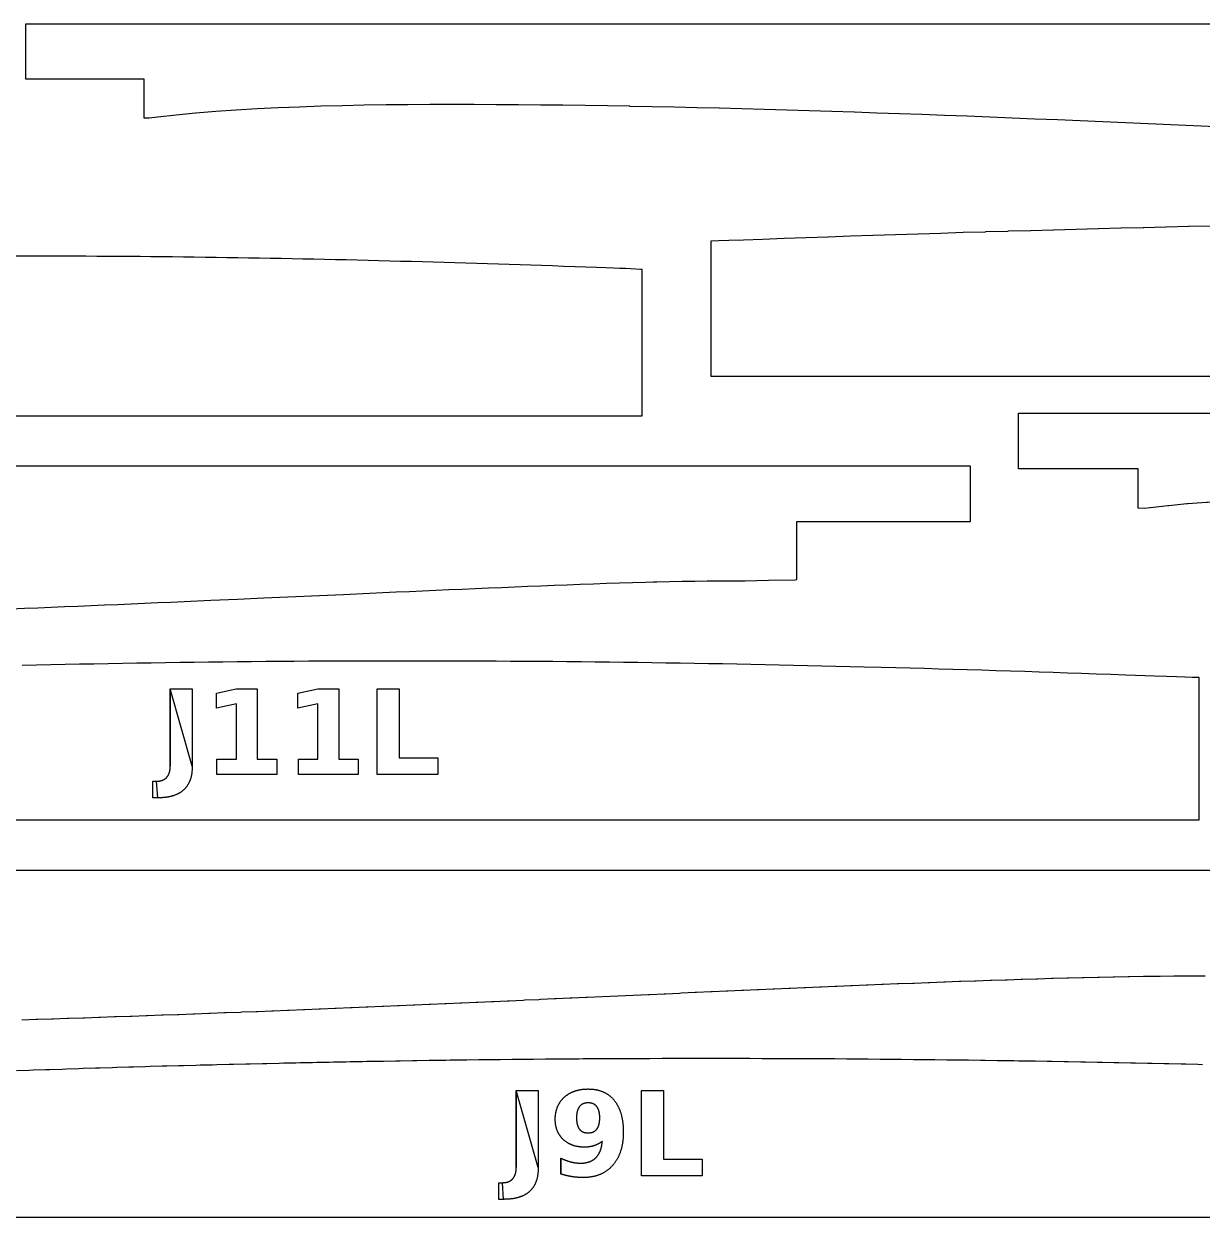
# Model space of a CAD drawing. Extents: x 27 to 271, y 44 to 138.
# Drawn here: x 80.66 to 123.2, y 94.76 to 137.85 of the extents above; entities that cross this region are included whole.
import ezdxf

# ---------------------------------------------------------------- set-up
doc = ezdxf.new("R2010")
doc.units = 0
doc.layers.add('jig_layer', color=7, linetype='CONTINUOUS')
doc.layers.add('jig_number_layer', color=7, linetype='CONTINUOUS')

msp = doc.modelspace()

# ---------------------------------------------------------------- linework, layer by layer
at = {"layer": 'jig_layer', "color": 7}
for points in [[(95.321614, 134.929267), (95.318312, 134.929298), (94.528713, 134.9245), (94.525524, 134.924472), (93.738517, 134.916288), (93.735327, 134.916288), (92.951317, 134.904434), (92.948128, 134.904406), (92.167716, 134.888319), (92.164527, 134.888373), (91.388514, 134.867771), (91.38541, 134.867714), (90.613857, 134.842032), (90.610724, 134.841948), (89.845075, 134.810649), (89.841942, 134.810564), (89.083117, 134.773167), (89.080041, 134.773057), (88.330188, 134.729087), (88.32714, 134.728974), (87.589628, 134.677976), (87.586665, 134.677807), (86.8655, 134.619362), (86.862621, 134.619133), (86.164228, 134.552927), (86.161406, 134.552726), (85.493152, 134.478471), (85.490612, 134.478251), (85.185321, 134.43868), (85.001309, 134.441502), (85.001309, 135.845078), (80.734851, 135.845078), (80.734851, 137.845074), (230.645521, 137.845074)], [(96.116713, 134.931076), (96.113524, 134.931135), (95.321614, 134.928313)], [(99.315414, 134.914312), (99.312112, 134.914394), (98.513412, 134.921732), (98.51011, 134.921704), (97.712914, 134.927066), (97.709612, 134.927035), (96.913813, 134.930139), (96.910511, 134.930249), (96.116713, 134.930249)], [(100.118613, 134.905081), (100.115311, 134.905168), (99.315414, 134.914199)], [(104.151314, 134.834779), (104.147899, 134.834892), (103.342897, 134.851825), (103.339595, 134.851854), (102.535296, 134.867376), (102.531994, 134.867432), (101.728493, 134.881543), (101.725191, 134.881572), (100.922892, 134.893989), (100.91959, 134.894184), (100.118593, 134.905191)], [(104.960316, 134.816409), (104.957014, 134.81655), (104.151311, 134.834895)], [(106.580714, 134.775628), (106.577412, 134.775769), (105.77011, 134.796654), (105.766808, 134.796823), (104.960307, 134.816296)], [(108.203814, 134.729877), (108.200512, 134.729996), (107.392016, 134.75342), (107.388714, 134.753448), (106.580711, 134.775744)], [(123.7026, 134.127508), (122.883704, 134.164109), (122.065203, 134.200431), (121.2469, 134.236471), (120.429, 134.272169), (119.611301, 134.307452), (118.793799, 134.342219), (117.976704, 134.376422), (117.160003, 134.410035), (116.343701, 134.443001), (115.527802, 134.475315), (114.711903, 134.506924), (113.899899, 134.537689), (113.896513, 134.537828), (113.081511, 134.567969), (112.266913, 134.59732), (111.452714, 134.625796), (110.642315, 134.653172), (110.639013, 134.653316), (109.829112, 134.679845), (109.82581, 134.679876), (109.016306, 134.705276), (109.013004, 134.705476), (108.2038, 134.730029)], [(122.715062, 130.537051), (123.513063, 130.555339), (123.529065, 130.555621)], [(105.470063, 130.014051), (105.750064, 130.022856), (106.111063, 130.034569), (106.635059, 130.052574), (107.32606, 130.076761), (108.103063, 130.104165), (108.898063, 130.132161), (109.681064, 130.159452), (109.697066, 130.160016), (110.502062, 130.187533), (111.314063, 130.214824), (112.129059, 130.241522), (112.945062, 130.267628), (113.759056, 130.293141), (114.573061, 130.318033), (115.371062, 130.341824), (115.387064, 130.342388), (116.185058, 130.365643), (116.20106, 130.366208), (117.000062, 130.388955), (117.016064, 130.389519), (117.814056, 130.411759), (117.830058, 130.412323), (118.645062, 130.434477), (119.443063, 130.455672), (119.459065, 130.456237), (120.257059, 130.476783), (120.273061, 130.477347), (121.071061, 130.497385), (121.087063, 130.497667), (121.885061, 130.517253), (121.902051, 130.517818), (122.699058, 130.53667), (122.71506, 130.536949)], [(249.199603, 128.501659), (249.444262, 128.533352), (249.684263, 128.529683), (249.684263, 127.112959), (254.004267, 127.112959), (254.004267, 125.112963), (105.470063, 125.112963), (105.470063, 130.014054)], [(81.334446, 129.457424), (80.942448, 129.457424), (80.551446, 129.457424), (80.160447, 129.456295)], [(81.725448, 129.456425), (81.334446, 129.457554)], [(102.985451, 128.973427), (102.928448, 128.977435), (102.561446, 129.003427), (102.377446, 129.009439), (102.177446, 129.01641), (101.947447, 129.023409), (101.671447, 129.033399), (101.338448, 129.045394), (100.558448, 129.07339), (100.147447, 129.088404), (99.744448, 129.102403), (99.350446, 129.116401), (98.962447, 129.129411), (98.575447, 129.142422), (98.186446, 129.154416), (97.794448, 129.167427), (97.401448, 129.179421), (97.008448, 129.191416), (96.614448, 129.20341), (96.223447, 129.215404), (95.831448, 129.226411), (95.438448, 129.238406), (95.047446, 129.249412), (94.655448, 129.259403), (94.262448, 129.27041), (93.870447, 129.2804), (93.478446, 129.290391), (93.086448, 129.300382), (92.694447, 129.310372), (92.302449, 129.319375), (91.910448, 129.328378), (91.518446, 129.336365), (91.126448, 129.345396), (90.734447, 129.353383), (90.342446, 129.361398), (89.950448, 129.369385), (89.558447, 129.376412), (89.166446, 129.383411), (88.774448, 129.39041), (88.383449, 129.396422), (87.990449, 129.402433), (87.599447, 129.408444), (87.207448, 129.41344), (86.815447, 129.418435), (86.424448, 129.42343), (86.032447, 129.428426), (85.640446, 129.432433), (85.249447, 129.436441), (84.857446, 129.440448), (84.466447, 129.44344), (84.074449, 129.446432), (83.682448, 129.448407), (83.291449, 129.450383), (82.900447, 129.452358), (82.508448, 129.454334), (82.117446, 129.455463), (81.725448, 129.456592)], [(27.834349, 123.696348), (102.985451, 123.696348), (102.985451, 128.973345)], [(126.309095, 120.724359), (125.593187, 120.695056), (125.557195, 120.69421), (124.84759, 120.65916), (124.811993, 120.658032), (124.110857, 120.616858), (124.07587, 120.615447), (123.386255, 120.567661), (123.352015, 120.565686), (122.677674, 120.511163), (122.644501, 120.508905), (121.991467, 120.447062), (121.959717, 120.444522), (121.334781, 120.375061), (121.30486, 120.372155), (121.124895, 120.348843), (120.884899, 120.352455), (120.884899, 121.784242), (116.564881, 121.784242), (116.564881, 123.784241), (263.433094, 123.784241), (263.433094, 118.876145)], [(108.570564, 117.776819), (108.570564, 119.87482), (114.830267, 119.87482), (114.830267, 121.874821), (27.406167, 121.874821), (27.406167, 116.692821)], [(80.202064, 116.723893), (80.684065, 116.742887), (81.165864, 116.762896), (81.647366, 116.782878), (82.128862, 116.802887), (82.610065, 116.822897), (83.091164, 116.842906), (83.571963, 116.863904), (84.052664, 116.883913), (84.533266, 116.904911), (85.013563, 116.925908), (85.493564, 116.946905), (85.973564, 116.967903), (86.453266, 116.9889), (86.932866, 117.009897), (87.412266, 117.031882), (88.370464, 117.073894), (89.327663, 117.116899), (92.195165, 117.245897), (93.149265, 117.288897), (93.626164, 117.31091), (94.102764, 117.331879), (94.579065, 117.352876), (95.055363, 117.373874), (95.531364, 117.394871), (96.007064, 117.415868), (96.482665, 117.436866), (96.957865, 117.456875), (97.432865, 117.477873), (97.907664, 117.497882), (98.382066, 117.516876), (98.856165, 117.536885), (99.330064, 117.555851), (99.803565, 117.574844), (100.276666, 117.59285), (100.749464, 117.610856), (101.221664, 117.627845), (101.693464, 117.644835), (102.164865, 117.660837), (102.635564, 117.676839), (103.105766, 117.690837), (103.382267, 117.69984), (103.514765, 117.702832), (103.970466, 117.711835), (104.425267, 117.720838), (104.878767, 117.727837), (105.331161, 117.732832), (105.781867, 117.73684), (106.230968, 117.738815), (106.677965, 117.738835), (106.695858, 117.738835), (107.539561, 117.752833), (108.506362, 117.775834), (108.570559, 117.776963)], [(92.609935, 114.836295), (91.975037, 114.833304), (91.458336, 114.831328), (90.941737, 114.828308), (90.425036, 114.825317), (89.908436, 114.821309), (89.391837, 114.817302), (88.875136, 114.812306), (88.358337, 114.807311), (87.841537, 114.8013), (87.324537, 114.795288), (86.807435, 114.789277), (86.290336, 114.782278), (85.773136, 114.774291), (85.255935, 114.766276), (84.738537, 114.758289), (84.221235, 114.749258), (83.703736, 114.740255), (83.186236, 114.730264), (82.668638, 114.720274), (82.151037, 114.710283), (81.633238, 114.699276), (81.115538, 114.68827), (80.597838, 114.676275)], [(93.120436, 114.837294), (92.609935, 114.836165)], [(93.630736, 114.838296), (93.120436, 114.837167)], [(95.162237, 114.839295), (94.651237, 114.839295), (94.141036, 114.839295), (93.630736, 114.838166)], [(123.084237, 114.239296), (122.842237, 114.247283), (122.578238, 114.256286), (122.274237, 114.266277), (121.910232, 114.279287), (121.47224, 114.294301), (120.44124, 114.332283), (119.899235, 114.351276), (119.367235, 114.37027), (118.847241, 114.388276), (118.335233, 114.405266), (117.825241, 114.422255), (117.31224, 114.439245), (116.79524, 114.455247), (116.276239, 114.472237), (115.75724, 114.488239), (115.238239, 114.504241), (114.72024, 114.519227), (114.203237, 114.534241), (113.686237, 114.549255), (113.169237, 114.563254), (112.652234, 114.577252), (112.134235, 114.59125), (111.616233, 114.605248), (110.997235, 114.62125), (110.486235, 114.634261), (109.975238, 114.646255), (109.463233, 114.65825), (108.952236, 114.670244), (108.441236, 114.681251), (107.930239, 114.692257), (107.419233, 114.703264), (106.908236, 114.713255), (106.397236, 114.723245), (105.886239, 114.733236), (105.375239, 114.742239), (104.86324, 114.751242), (104.35224, 114.759229), (103.842239, 114.767272), (103.331239, 114.774243), (102.820239, 114.78223), (102.310238, 114.788241), (101.799238, 114.79524), (101.288238, 114.801252), (100.777238, 114.806247), (100.267237, 114.812258), (99.756237, 114.816266), (99.246236, 114.820273), (98.735236, 114.824281), (98.225237, 114.827272), (97.714237, 114.830264), (97.203237, 114.833256), (96.693236, 114.835231), (96.182236, 114.837207), (95.672235, 114.838336), (95.162237, 114.839464)], [(36.03014, 113.091295), (35.629238, 113.095303), (35.14994, 113.104306), (34.91694, 113.109301), (34.498037, 113.100298), (33.884438, 113.094287), (33.884438, 111.104301), (28.666338, 111.104301), (28.666338, 109.104297), (123.084237, 109.104297), (123.084237, 114.239302)], [(124.385897, 103.466713), (124.871, 103.460702), (124.919599, 103.458726), (125.401197, 103.449695), (125.449401, 103.44772), (125.926799, 103.435697), (125.974698, 103.432705), (126.4465, 103.416703), (126.493801, 103.413712), (126.957898, 103.393702), (127.004397, 103.390711), (127.345598, 103.371717), (127.585597, 103.376713), (127.585597, 105.271719), (131.905598, 105.271719), (131.905598, 107.271718), (28.371602, 107.271718), (28.371602, 102.182718)], [(118.373299, 103.399714), (118.8759, 103.412724), (118.9263, 103.413853)], [(118.9263, 103.413709), (119.428198, 103.425704), (119.478597, 103.426832)], [(119.478597, 103.426711), (119.979598, 103.437718), (120.029901, 103.437706), (120.529996, 103.447697), (120.580099, 103.448826)], [(120.580099, 103.448713), (121.079, 103.4567), (121.129002, 103.456714), (121.626596, 103.463713), (121.6766, 103.463713), (122.172899, 103.469725), (122.2227, 103.468596)], [(122.2227, 103.468714), (122.7173, 103.472722), (122.766898, 103.471593)], [(122.766898, 103.471714), (123.259799, 103.47369), (123.309199, 103.472561)], [(80.590198, 101.888716), (81.104898, 101.904718), (81.1565, 101.906693), (81.6712, 101.922723), (81.722798, 101.924699), (82.237498, 101.941717), (82.289198, 101.943693), (82.804, 101.959723), (82.855697, 101.961698), (83.370798, 101.978716), (83.4224, 101.980692), (83.937698, 101.998726), (83.989398, 102.000701), (84.504798, 102.018735), (84.556498, 102.020711), (85.071898, 102.038745), (85.123599, 102.040721), (85.639097, 102.058755), (85.690899, 102.06073), (86.206499, 102.079752), (86.2582, 102.081727), (86.773997, 102.100749), (86.825698, 102.102725), (87.341797, 102.121747), (87.393498, 102.123722), (87.909699, 102.14376), (87.961498, 102.145735), (88.477798, 102.165773), (88.529597, 102.167749), (89.0462, 102.187787), (89.097999, 102.189762), (89.6147, 102.210788), (89.666499, 102.212763), (90.183098, 102.232801), (90.234999, 102.235793), (90.7517, 102.255802), (90.803499, 102.258794), (91.320199, 102.279791), (91.371999, 102.281767), (91.888397, 102.302792), (91.940199, 102.305784), (92.4565, 102.326781), (92.508299, 102.328757), (93.0243, 102.35077), (93.076, 102.352745), (93.591899, 102.374759), (93.643698, 102.376734), (94.159397, 102.398776), (94.211098, 102.400751), (94.726599, 102.423781), (94.778299, 102.425756), (95.293499, 102.44777), (95.345199, 102.449745), (95.860399, 102.472775), (95.911997, 102.47475), (96.426898, 102.497779), (96.478598, 102.499755), (96.993199, 102.522784), (97.044899, 102.52476), (97.559399, 102.547789), (97.610998, 102.549765), (98.125198, 102.572794), (98.1768, 102.57477), (98.6908, 102.597799), (98.742398, 102.599775), (99.256099, 102.622804), (99.307698, 102.625795), (99.821297, 102.648797), (99.872899, 102.650772), (100.386298, 102.673801), (100.437798, 102.675777), (100.951098, 102.698806), (101.002598, 102.701798), (103.207701, 102.80081), (103.2591, 102.802785), (103.771299, 102.825815), (103.8227, 102.82779), (104.334598, 102.85082), (104.3859, 102.853811), (104.897702, 102.876812), (104.949097, 102.878788), (105.460797, 102.901817), (105.512201, 102.903793), (106.023599, 102.926822), (106.074901, 102.928798), (106.586, 102.951827), (106.637297, 102.953803), (107.148099, 102.975844), (107.199402, 102.978807), (107.710097, 103.000821), (107.761301, 103.002796), (108.2719, 103.025826), (108.323101, 103.026955)], [(108.323101, 103.026715), (108.833398, 103.049716), (108.884601, 103.051691), (109.3946, 103.073705), (109.4458, 103.07568), (109.955499, 103.097694), (110.006697, 103.098822)], [(110.006697, 103.098712), (110.516097, 103.120726), (110.567202, 103.122701), (111.076497, 103.143727), (111.127599, 103.145702), (111.636398, 103.166728), (111.687497, 103.168703), (112.196197, 103.189729), (112.2472, 103.190858)], [(112.2472, 103.190714), (112.755499, 103.211711), (112.806497, 103.21284)], [(112.806497, 103.212713), (113.314497, 103.232723), (113.3655, 103.234698), (113.873099, 103.254736), (113.923998, 103.255865)], [(113.923998, 103.255715), (114.431199, 103.274709), (114.482098, 103.275838)], [(114.482098, 103.275717), (114.988797, 103.29471), (115.039702, 103.295839)], [(115.039702, 103.295709), (115.545799, 103.313715), (115.596599, 103.31569), (116.102398, 103.332708), (116.153198, 103.333837)], [(116.153198, 103.333713), (116.658602, 103.350703), (116.709297, 103.351832)], [(116.709297, 103.351713), (117.214201, 103.367715), (117.264798, 103.368844)], [(117.264798, 103.368714), (117.768796, 103.383729), (117.819401, 103.384857)], [(117.819401, 103.384716), (118.322801, 103.398715), (118.373299, 103.399843)], [(101.457788, 100.473724), (101.297088, 100.471748), (100.85729, 100.469773), (100.696291, 100.467797), (100.256588, 100.465822), (100.095691, 100.463846), (99.655788, 100.460826), (99.49489, 100.458851), (99.055089, 100.455831), (98.894189, 100.453856), (98.454391, 100.44982), (98.29349, 100.447844), (97.853689, 100.443808), (97.692789, 100.440817), (97.252688, 100.436809), (97.091791, 100.433818), (96.651789, 100.428822), (96.49079, 100.426847), (96.05069, 100.421823), (95.889691, 100.418832), (95.449489, 100.41282), (95.288489, 100.409829), (94.848291, 100.403818), (94.68719, 100.400854), (94.246889, 100.394843), (94.085788, 100.391851), (93.64549, 100.384852), (93.48439, 100.381861), (93.04399, 100.373874), (92.882889, 100.370882), (92.442388, 100.362895), (92.28129, 100.359876), (91.840789, 100.35186), (91.679689, 100.347853), (91.239089, 100.339866), (91.077988, 100.33583), (90.637289, 100.327843), (90.47609, 100.323836), (90.035388, 100.314833), (89.874189, 100.310825), (89.433389, 100.300835), (89.272189, 100.296827), (88.831491, 100.286836), (88.670291, 100.282829), (88.229488, 100.271822), (88.068288, 100.267815), (87.627389, 100.256808), (87.466088, 100.2528), (87.026691, 100.241794), (86.865389, 100.236798), (86.423091, 100.225792), (86.261789, 100.220796), (85.820789, 100.20979), (85.659491, 100.204794), (85.218389, 100.1928), (85.05709, 100.187805), (84.615889, 100.174794), (84.454489, 100.169799), (84.01339, 100.156788), (83.85199, 100.151793), (83.41069, 100.138783), (83.249389, 100.133787), (82.808188, 100.120777), (82.646791, 100.114766), (82.205489, 100.101755), (82.044088, 100.095744), (81.602588, 100.082733), (81.441188, 100.076722), (80.999688, 100.062752), (80.838288, 100.056741), (80.396788, 100.042742)], [(102.058589, 100.476724), (101.897589, 100.474748), (101.457788, 100.47362)], [(102.498288, 100.477723), (102.058589, 100.476594)], [(102.659188, 100.478722), (102.498288, 100.477593)], [(103.098894, 100.479724), (102.659188, 100.478595)], [(103.259588, 100.480723), (103.098894, 100.479594)], [(103.69929, 100.481725), (103.259588, 100.480596)], [(108.53729, 100.476724), (108.123287, 100.4787), (108.064292, 100.478719), (107.918292, 100.478719), (107.520291, 100.480695), (107.46429, 100.480717), (107.303293, 100.480717), (106.863289, 100.482693), (106.70229, 100.482716), (106.262291, 100.483844), (106.101289, 100.483844), (105.662293, 100.483844), (105.501293, 100.483844), (105.061292, 100.483844), (104.900293, 100.483844), (104.46129, 100.483844), (104.300285, 100.482716), (103.860292, 100.482716), (103.69929, 100.481587)], [(109.155289, 100.473724), (108.726289, 100.4757), (108.665292, 100.475719), (108.53729, 100.476848)], [(110.367293, 100.465726), (109.932292, 100.469733), (109.764288, 100.469722), (109.329293, 100.472714), (109.155289, 100.473843)], [(110.971293, 100.46173), (110.535288, 100.464721), (110.367293, 100.46585)], [(111.574289, 100.456723), (111.138293, 100.46073), (110.971293, 100.461859)], [(112.177288, 100.450723), (111.741291, 100.455718), (111.574289, 100.456847)], [(112.780293, 100.444728), (112.34429, 100.449724), (112.177288, 100.450853)], [(113.383291, 100.437729), (112.948288, 100.443741), (112.780293, 100.44487)], [(113.98629, 100.430725), (113.551293, 100.436736), (113.383291, 100.437865)], [(123.208285, 100.264806), (123.040292, 100.268814), (122.604287, 100.278804), (122.436289, 100.282812), (122.000292, 100.292803), (121.832288, 100.295794), (121.396292, 100.305785), (121.22829, 100.308776), (120.792285, 100.318767), (120.625291, 100.321759), (120.189289, 100.330761), (120.021285, 100.333753), (119.585291, 100.342756), (119.418286, 100.345747), (118.981293, 100.35475), (118.814291, 100.356726), (118.378286, 100.365757), (118.211292, 100.367733), (117.774288, 100.375748), (117.607292, 100.378739), (117.17029, 100.385738), (117.003288, 100.38873), (116.568293, 100.395729), (116.400289, 100.397705), (115.964293, 100.404732), (115.796291, 100.406707), (115.361288, 100.413735), (115.193293, 100.41571), (114.75729, 100.42175), (114.589286, 100.423725), (114.154291, 100.429765), (113.98629, 100.430894)], [(36.13989, 98.436729), (35.985992, 98.43972), (35.567391, 98.442712), (35.41439, 98.446719), (34.99829, 98.451715), (34.846091, 98.45671), (34.433092, 98.464697), (34.282089, 98.470708), (33.872689, 98.481715), (33.72299, 98.488714), (33.318292, 98.502712), (33.170391, 98.511715), (32.772291, 98.528705), (32.626893, 98.538696), (32.237389, 98.559693), (32.095192, 98.571687), (31.990292, 98.578686), (31.750291, 98.573691), (31.750291, 96.759682), (27.43019, 96.759682), (27.43019, 94.759681), (137.631291, 94.759681), (137.631291, 99.820687)]]:
    msp.add_lwpolyline(points, dxfattribs=at)
at = {"layer": 'jig_number_layer', "color": 7}
for points in [[(85.946403, 113.830839), (86.742219, 113.830839), (86.742219, 111.04445), (85.946403, 113.830839), (85.946403, 113.830839), (85.946403, 113.830839), (85.946403, 113.830839)], [(85.946403, 111.04445), (85.946403, 113.830839), (85.946403, 113.830839), (85.946403, 111.04445), (85.946403, 111.04445), (85.946403, 111.04445), (85.946403, 111.04445)], [(87.633121, 111.294561), (88.33592, 111.294561), (88.33592, 113.289274), (87.614517, 113.140444), (87.614517, 113.682015), (88.331788, 113.830839), (89.08833, 113.830839), (89.08833, 111.294561), (89.791128, 111.294561), (89.791128, 110.744725), (87.633121, 110.744725), (87.633121, 111.294561), (87.633121, 111.294561), (87.633121, 111.294561), (87.633121, 111.294561), (87.633121, 111.294561), (87.633121, 111.294561)], [(90.576612, 111.294561), (91.27941, 111.294561), (91.27941, 113.289274), (90.558008, 113.140444), (90.558008, 113.682015), (91.275275, 113.830839), (92.03182, 113.830839), (92.03182, 111.294561), (92.734618, 111.294561), (92.734618, 110.744725), (90.576612, 110.744725), (90.576612, 111.294561), (90.576612, 111.294561), (90.576612, 111.294561), (90.576612, 111.294561), (90.576612, 111.294561), (90.576612, 111.294561)], [(93.412615, 113.830839), (94.208431, 113.830839), (94.208431, 111.346239), (95.605761, 111.346239), (95.605761, 110.744725), (93.412615, 110.744725), (93.412615, 113.830839), (93.412615, 113.830839), (93.412615, 113.830839), (93.412615, 113.830839), (93.412615, 113.830839), (93.412615, 113.830839)], [(85.481315, 109.897231), (85.320084, 109.897231), (85.320084, 110.498748), (85.444107, 110.498748), (85.481315, 109.897231), (85.481315, 109.897231), (85.481315, 109.897231), (85.481315, 109.897231)], [(98.435761, 99.334655), (99.231577, 99.334655), (99.231577, 96.548261), (98.435761, 99.334655), (98.435761, 99.334655), (98.435761, 99.334655), (98.435761, 99.334655)], [(98.435761, 96.548261), (98.435761, 99.334655), (98.435761, 99.334655), (98.435761, 96.548261), (98.435761, 96.548261), (98.435761, 96.548261), (98.435761, 96.548261)], [(102.958482, 99.334655), (103.754298, 99.334655), (103.754298, 96.85005), (105.151631, 96.85005), (105.151631, 96.248538), (102.958482, 96.248538), (102.958482, 99.334655), (102.958482, 99.334655), (102.958482, 99.334655), (102.958482, 99.334655), (102.958482, 99.334655), (102.958482, 99.334655)], [(101.031985, 97.802965), (101.031985, 97.802965), (101.031985, 97.802965), (101.031985, 97.802965), (101.031985, 97.802965), (101.031985, 97.802965)], [(100.050132, 96.316749), (100.050132, 96.887258), (100.050132, 96.316749), (100.050132, 96.316749), (100.050132, 96.316749), (100.050132, 96.316749), (100.050132, 96.316749), (100.050132, 96.316749), (100.050132, 96.316749)], [(97.970673, 95.401048), (97.809442, 95.401048), (97.809442, 96.002559), (97.933465, 96.002559), (97.970673, 95.401048), (97.970673, 95.401048), (97.970673, 95.401048), (97.970673, 95.401048)]]:
    msp.add_lwpolyline(points, close=True, dxfattribs=at)
for points, knots in [([(85.444107, 110.498748), (85.449771, 110.499031), (85.4611, 110.499595), (85.478091, 110.500505), (85.49506, 110.501537), (85.512, 110.502762), (85.528904, 110.504237), (85.545768, 110.506017), (85.562576, 110.508205), (85.579305, 110.51088), (85.595245, 110.513959), (85.610386, 110.517383), (85.624723, 110.521116), (85.638938, 110.525319), (85.653022, 110.529971), (85.666954, 110.535088), (85.680712, 110.540664), (85.694267, 110.546719), (85.707596, 110.553261), (85.720393, 110.560126), (85.732662, 110.567275), (85.744397, 110.574688), (85.75587, 110.582498), (85.767056, 110.590711), (85.777959, 110.59929), (85.788555, 110.608239), (85.798809, 110.61757), (85.808731, 110.627245), (85.818413, 110.637368), (85.827801, 110.647968), (85.836904, 110.659006), (85.845607, 110.670366), (85.853907, 110.682031), (85.861823, 110.693964), (85.86934, 110.706152), (85.876457, 110.718581), (85.88319, 110.731227), (85.88974, 110.744548), (85.896097, 110.758529), (85.902191, 110.773186), (85.907815, 110.788028), (85.912977, 110.803033), (85.917698, 110.818177), (85.921978, 110.833446), (85.925819, 110.848822), (85.929225, 110.864292), (85.932375, 110.880668), (85.935214, 110.897952), (85.937699, 110.916139), (85.939696, 110.934395), (85.941471, 110.952681), (85.942784, 110.971011), (85.94388, 110.989363), (85.944882, 111.007734), (85.945608, 111.026133), (85.946138, 111.038397), (85.946403, 111.044529)], [0, 0, 0, 0, 0.017013, 0.034029, 0.051045, 0.068014, 0.084981, 0.101946, 0.118885, 0.135825, 0.152763, 0.167579, 0.182388, 0.197199, 0.21204, 0.226877, 0.241719, 0.256564, 0.271408, 0.28625, 0.300123, 0.313999, 0.327883, 0.341752, 0.355622, 0.369495, 0.383351, 0.397206, 0.411062, 0.425366, 0.439672, 0.453975, 0.468291, 0.482612, 0.496925, 0.511244, 0.525572, 0.539899, 0.555769, 0.571641, 0.587511, 0.603377, 0.619236, 0.635095, 0.65094, 0.666776, 0.682611, 0.700963, 0.719317, 0.737671, 0.756054, 0.774427, 0.7928, 0.811209, 0.829622, 0.848036, 0.848036, 0.848036, 0.848036]), ([(86.742219, 111.04445), (86.741637, 111.031315), (86.740472, 111.005042), (86.738425, 110.965647), (86.736116, 110.926301), (86.733359, 110.887019), (86.730025, 110.847817), (86.725924, 110.808707), (86.720892, 110.769726), (86.714816, 110.730916), (86.707859, 110.694023), (86.70006, 110.659083), (86.691633, 110.626081), (86.682163, 110.593339), (86.671628, 110.5609), (86.660038, 110.5288), (86.647364, 110.497107), (86.633609, 110.46586), (86.61874, 110.435121), (86.603171, 110.405684), (86.586977, 110.377562), (86.570264, 110.350741), (86.552627, 110.324527), (86.534076, 110.298962), (86.514629, 110.27408), (86.4943, 110.249934), (86.473106, 110.226566), (86.451061, 110.204021), (86.427962, 110.18213), (86.403789, 110.160985), (86.378603, 110.140589), (86.352655, 110.121139), (86.326003, 110.102637), (86.298713, 110.085061), (86.27084, 110.068405), (86.242426, 110.052671), (86.213527, 110.037822), (86.182902, 110.023254), (86.150528, 110.009086), (86.11639, 109.995442), (86.081851, 109.982878), (86.046954, 109.971381), (86.011746, 109.96091), (85.976273, 109.951432), (85.940565, 109.942944), (85.904661, 109.935407), (85.866459, 109.92839), (85.82595, 109.922086), (85.783157, 109.91654), (85.740233, 109.911968), (85.697216, 109.908238), (85.654131, 109.905198), (85.610985, 109.902725), (85.567791, 109.900672), (85.52456, 109.898879), (85.495736, 109.897784), (85.481324, 109.897237)], [0, 0, 0, 0, 0.039446, 0.078894, 0.118344, 0.157686, 0.197026, 0.236369, 0.275649, 0.314927, 0.354201, 0.388256, 0.422312, 0.456368, 0.490491, 0.524612, 0.558734, 0.592872, 0.627013, 0.66115, 0.692751, 0.724346, 0.755941, 0.787514, 0.819087, 0.850661, 0.882184, 0.913709, 0.945232, 0.977633, 1.010034, 1.042436, 1.074894, 1.107346, 1.139799, 1.172286, 1.20477, 1.237254, 1.274011, 1.310769, 1.347526, 1.384252, 1.420979, 1.457707, 1.49439, 1.531073, 1.567755, 1.6109, 1.654048, 1.697196, 1.740389, 1.783578, 1.826768, 1.870036, 1.913304, 1.956572, 1.956572, 1.956572, 1.956572]), ([(101.544614, 97.492907), (101.541116, 97.490488), (101.534121, 97.48565), (101.523627, 97.478395), (101.513098, 97.471199), (101.50254, 97.464045), (101.491937, 97.456963), (101.48128, 97.449963), (101.470554, 97.443079), (101.459753, 97.43632), (101.448926, 97.429764), (101.438085, 97.423388), (101.42722, 97.417212), (101.416252, 97.41121), (101.405216, 97.405327), (101.394098, 97.399593), (101.382913, 97.39399), (101.371655, 97.388537), (101.360331, 97.383221), (101.348972, 97.378067), (101.337598, 97.373035), (101.326197, 97.368157), (101.314731, 97.363434), (101.303224, 97.35881), (101.291662, 97.354332), (101.28005, 97.349994), (101.268385, 97.345799), (101.256669, 97.341749), (101.244851, 97.337843), (101.232944, 97.334067), (101.220946, 97.330426), (101.208902, 97.326932), (101.196811, 97.323597), (101.184681, 97.320408), (101.172516, 97.317367), (101.160316, 97.31448), (101.148077, 97.311743), (101.135679, 97.309122), (101.123109, 97.306672), (101.110398, 97.304269), (101.09765, 97.302058), (101.084895, 97.299906), (101.072093, 97.298056), (101.059278, 97.296321), (101.046446, 97.294696), (101.033598, 97.293229), (101.02055, 97.291944), (101.007325, 97.290661), (100.993895, 97.289704), (100.980469, 97.288739), (100.967026, 97.287991), (100.953572, 97.287372), (100.940114, 97.286769), (100.926644, 97.286352), (100.913169, 97.28624), (100.893168, 97.286224), (100.866641, 97.286338), (100.833601, 97.287352), (100.800582, 97.289044), (100.767623, 97.291667), (100.734718, 97.294902), (100.701909, 97.299014), (100.669221, 97.304012), (100.636672, 97.30986), (100.605237, 97.316421), (100.574929, 97.323628), (100.545745, 97.331378), (100.516785, 97.339922), (100.488076, 97.349265), (100.459642, 97.35941), (100.431517, 97.370369), (100.403735, 97.382161), (100.376325, 97.394787), (100.349572, 97.408148), (100.323491, 97.4222), (100.298101, 97.436923), (100.273173, 97.452421), (100.248734, 97.468688), (100.22481, 97.485709), (100.201428, 97.503469), (100.178604, 97.521946), (100.156381, 97.541144), (100.134873, 97.560943), (100.114097, 97.581319), (100.09407, 97.602247), (100.074715, 97.623794), (100.056059, 97.645947), (100.038112, 97.668675), (100.020906, 97.691969), (100.004468, 97.715806), (99.988816, 97.740161), (99.973947, 97.765061), (99.959889, 97.790484), (99.946652, 97.816401), (99.934262, 97.842734), (99.922714, 97.869449), (99.911993, 97.896511), (99.902114, 97.923887), (99.893076, 97.951547), (99.884866, 97.979457), (99.877304, 98.008375), (99.870438, 98.038288), (99.864357, 98.069185), (99.859179, 98.100253), (99.85488, 98.131463), (99.851428, 98.162783), (99.848782, 98.194194), (99.846912, 98.225674), (99.845781, 98.257204), (99.845339, 98.289835), (99.845664, 98.323553), (99.846873, 98.358334), (99.848819, 98.393069), (99.851829, 98.427715), (99.855683, 98.462264), (99.860513, 98.496686), (99.866349, 98.530948), (99.873208, 98.565017), (99.880924, 98.597958), (99.889397, 98.629756), (99.898535, 98.660409), (99.908623, 98.690766), (99.919611, 98.720812), (99.931547, 98.750496), (99.944407, 98.779785), (99.958207, 98.808637), (99.97296, 98.837006), (99.98862, 98.864811), (100.005211, 98.891997), (100.022659, 98.918565), (100.040995, 98.944538), (100.06018, 98.9699), (100.08019, 98.994621), (100.100988, 99.01869), (100.122553, 99.042077), (100.144845, 99.064778), (100.168043, 99.086949), (100.192134, 99.108564), (100.217125, 99.129564), (100.242765, 99.14976), (100.269021, 99.169143), (100.295869, 99.187692), (100.323277, 99.205395), (100.351213, 99.222244), (100.379657, 99.238213), (100.409018, 99.253528), (100.439293, 99.268123), (100.470459, 99.281971), (100.502036, 99.29487), (100.533989, 99.306819), (100.566269, 99.317866), (100.598845, 99.328005), (100.631679, 99.337268), (100.664746, 99.345651), (100.699211, 99.353472), (100.735077, 99.360625), (100.77233, 99.367029), (100.80974, 99.372465), (100.847275, 99.376969), (100.884909, 99.380572), (100.922632, 99.383295), (100.960426, 99.385137), (100.998267, 99.386216), (101.037436, 99.386502), (101.077918, 99.385933), (101.119685, 99.38434), (101.161395, 99.381856), (101.203, 99.378149), (101.244477, 99.373329), (101.285791, 99.367302), (101.326893, 99.360001), (101.367733, 99.351374), (101.407012, 99.34166), (101.444724, 99.331022), (101.480847, 99.319531), (101.516572, 99.306844), (101.551866, 99.292986), (101.586665, 99.277915), (101.620912, 99.261646), (101.654543, 99.244165), (101.687513, 99.225489), (101.719695, 99.20563), (101.751039, 99.184606), (101.781514, 99.162465), (101.811171, 99.139218), (101.839982, 99.114915), (101.867929, 99.08961), (101.894984, 99.063356), (101.921114, 99.036178), (101.94633, 99.008149), (101.971101, 98.978684), (101.995347, 98.947772), (102.01898, 98.915406), (102.041524, 98.882274), (102.062992, 98.848436), (102.083373, 98.813932), (102.102684, 98.778822), (102.120951, 98.743158), (102.138161, 98.706975), (102.15493, 98.668981), (102.171136, 98.629155), (102.186672, 98.587496), (102.201028, 98.545414), (102.214224, 98.502952), (102.226322, 98.460162), (102.237375, 98.417088), (102.247389, 98.373759), (102.256437, 98.330217), (102.264963, 98.284291), (102.272852, 98.235983), (102.279968, 98.185294), (102.285977, 98.134464), (102.290923, 98.083522), (102.294863, 98.032494), (102.297835, 97.981389), (102.299893, 97.930227), (102.301009, 97.879023), (102.301281, 97.827233), (102.300775, 97.774868), (102.299363, 97.721941), (102.296854, 97.669067), (102.293389, 97.616259), (102.288812, 97.563546), (102.283096, 97.510947), (102.276164, 97.458493), (102.267962, 97.406225), (102.258817, 97.356138), (102.248815, 97.308254), (102.238133, 97.262561), (102.226302, 97.217153), (102.2133, 97.172064), (102.199096, 97.127339), (102.183652, 97.083029), (102.166933, 97.039187), (102.148931, 96.995861), (102.130042, 96.954072), (102.110338, 96.913836), (102.08994, 96.875138), (102.068373, 96.837075), (102.045644, 96.79969), (102.021766, 96.763026), (101.996737, 96.727137), (101.970566, 96.69207), (101.943256, 96.65788), (101.915172, 96.625031), (101.886379, 96.593531), (101.856944, 96.563381), (101.826533, 96.534217), (101.795171, 96.50608), (101.762887, 96.479008), (101.729712, 96.453052), (101.695677, 96.428246), (101.660814, 96.404638), (101.625003, 96.382174), (101.588262, 96.360927), (101.550652, 96.340897), (101.512364, 96.322173), (101.473462, 96.304741), (101.433993, 96.288613), (101.394026, 96.27377), (101.353606, 96.260209), (101.312786, 96.247909), (101.27026, 96.236527), (101.226037, 96.226197), (101.180146, 96.216997), (101.133995, 96.209185), (101.087635, 96.202727), (101.041112, 96.19757), (100.99448, 96.193607), (100.947768, 96.190829), (100.901014, 96.189131), (100.86454, 96.188594), (100.838372, 96.188589), (100.822511, 96.188688), (100.806652, 96.188876), (100.790799, 96.189167), (100.774951, 96.189512), (100.759111, 96.190006), (100.743273, 96.190598), (100.727432, 96.191248), (100.711751, 96.192314), (100.696194, 96.193118), (100.680783, 96.194043), (100.665381, 96.195156), (100.649981, 96.196289), (100.634587, 96.197472), (100.619204, 96.198776), (100.603833, 96.200221), (100.588466, 96.201701), (100.573231, 96.203269), (100.55814, 96.205022), (100.543173, 96.206774), (100.528217, 96.208622), (100.513283, 96.210636), (100.498352, 96.212668), (100.483432, 96.21477), (100.468539, 96.217064), (100.453639, 96.219318), (100.438835, 96.221679), (100.424098, 96.224007), (100.409464, 96.226521), (100.394842, 96.229112), (100.380217, 96.231688), (100.36562, 96.234409), (100.351037, 96.237197), (100.336468, 96.240059), (100.321915, 96.243003), (100.30739, 96.246059), (100.292889, 96.249177), (100.278423, 96.252397), (100.263979, 96.255706), (100.249558, 96.259121), (100.23516, 96.262642), (100.220785, 96.266262), (100.206438, 96.269984), (100.192125, 96.273819), (100.177833, 96.277745), (100.163573, 96.281807), (100.149329, 96.285952), (100.135114, 96.290198), (100.120922, 96.294522), (100.106743, 96.298893), (100.09258, 96.30333), (100.078429, 96.307799), (100.064284, 96.312287), (100.054861, 96.315293), (100.050148, 96.316797)], [0, 0, 0, 0, 0.012759, 0.025515, 0.038273, 0.051019, 0.063774, 0.076524, 0.08927, 0.102009, 0.114747, 0.127241, 0.139738, 0.152237, 0.164749, 0.177257, 0.189763, 0.202277, 0.214784, 0.227292, 0.239696, 0.252096, 0.264493, 0.276898, 0.289299, 0.30169, 0.314084, 0.326486, 0.338879, 0.351423, 0.36396, 0.376493, 0.389043, 0.401586, 0.414119, 0.426659, 0.439196, 0.451743, 0.464675, 0.477615, 0.490549, 0.503489, 0.516417, 0.529354, 0.542285, 0.55522, 0.568146, 0.581618, 0.59508, 0.608536, 0.622, 0.635469, 0.64894, 0.662416, 0.675894, 0.689367, 0.722417, 0.755471, 0.788525, 0.821592, 0.854651, 0.887709, 0.920777, 0.953843, 0.986908, 1.017101, 1.047292, 1.077483, 1.10767, 1.137855, 1.16804, 1.198209, 1.228384, 1.258561, 1.287906, 1.317249, 1.346593, 1.375953, 1.405307, 1.434662, 1.464027, 1.493388, 1.522749, 1.551712, 1.580673, 1.609636, 1.638587, 1.667544, 1.696502, 1.72545, 1.754395, 1.783339, 1.812438, 1.841533, 1.870627, 1.89973, 1.928833, 1.957937, 1.987028, 2.016116, 2.045202, 2.076687, 2.108171, 2.139658, 2.171165, 2.202671, 2.234176, 2.265723, 2.297269, 2.328817, 2.363617, 2.398417, 2.433214, 2.467975, 2.502733, 2.537492, 2.572237, 2.606985, 2.641734, 2.673716, 2.705695, 2.737678, 2.769667, 2.801657, 2.833645, 2.865615, 2.897586, 2.929555, 2.961332, 2.993112, 3.024893, 3.056696, 3.088494, 3.120293, 3.152107, 3.183915, 3.215725, 3.248358, 3.280997, 3.313636, 3.346259, 3.378888, 3.411517, 3.444128, 3.476745, 3.50936, 3.543457, 3.577557, 3.611657, 3.64577, 3.679885, 3.713999, 3.748109, 3.782217, 3.816328, 3.854123, 3.891919, 3.929715, 3.967518, 4.005321, 4.043122, 4.080973, 4.118827, 4.156682, 4.198477, 4.240273, 4.282064, 4.323815, 4.365566, 4.407317, 4.449049, 4.490783, 4.532516, 4.570413, 4.608312, 4.646214, 4.684127, 4.722043, 4.759959, 4.797846, 4.835728, 4.873609, 4.911266, 4.948928, 4.986592, 5.024288, 5.06198, 5.099672, 5.137367, 5.175062, 5.212757, 5.252829, 5.292896, 5.332962, 5.373031, 5.413096, 5.453163, 5.493226, 5.533287, 5.573348, 5.617802, 5.662258, 5.706713, 5.751175, 5.795637, 5.840103, 5.88457, 5.929039, 5.973509, 6.02469, 6.075872, 6.127054, 6.178231, 6.229407, 6.280583, 6.331796, 6.383008, 6.434223, 6.487164, 6.540105, 6.593048, 6.645954, 6.698861, 6.751768, 6.80467, 6.857574, 6.910475, 6.957397, 7.004315, 7.051234, 7.098155, 7.145075, 7.191997, 7.23891, 7.28582, 7.332727, 7.376467, 7.420205, 7.463942, 7.507692, 7.551438, 7.595184, 7.638933, 7.682685, 7.726435, 7.768563, 7.810692, 7.85282, 7.894945, 7.937069, 7.979193, 8.02129, 8.063387, 8.105483, 8.148083, 8.190687, 8.23329, 8.275922, 8.31855, 8.361178, 8.403805, 8.446432, 8.489056, 8.53585, 8.582648, 8.629448, 8.67625, 8.723051, 8.769855, 8.816637, 8.863419, 8.9102, 8.926061, 8.941923, 8.957784, 8.973641, 8.98949, 9.005338, 9.021184, 9.037037, 9.052898, 9.068332, 9.08377, 9.099213, 9.114658, 9.130094, 9.145532, 9.160973, 9.176409, 9.191845, 9.20692, 9.221986, 9.237052, 9.252129, 9.267193, 9.282258, 9.297329, 9.312399, 9.327468, 9.342303, 9.357157, 9.372011, 9.386854, 9.401705, 9.416555, 9.431396, 9.446247, 9.4611, 9.475924, 9.490743, 9.505561, 9.520377, 9.535202, 9.550027, 9.564849, 9.579666, 9.59448, 9.609313, 9.624148, 9.638985, 9.653819, 9.668658, 9.683497, 9.698342, 9.713178, 9.728017, 9.728017, 9.728017, 9.728017]), ([(101.031985, 97.802965), (101.036764, 97.803229), (101.046319, 97.803758), (101.060654, 97.804495), (101.074959, 97.805456), (101.089226, 97.806699), (101.103453, 97.808157), (101.117645, 97.809853), (101.131757, 97.812035), (101.145787, 97.814615), (101.159196, 97.817601), (101.171967, 97.820973), (101.18411, 97.824645), (101.196129, 97.828745), (101.207997, 97.833306), (101.219702, 97.838297), (101.231228, 97.843702), (101.242536, 97.849555), (101.25362, 97.855822), (101.264355, 97.862435), (101.274722, 97.8694), (101.284724, 97.876684), (101.294458, 97.88432), (101.303888, 97.892326), (101.313019, 97.900666), (101.321836, 97.90933), (101.330321, 97.918312), (101.338459, 97.927598), (101.346502, 97.937459), (101.354358, 97.947944), (101.362028, 97.959022), (101.369274, 97.970391), (101.376123, 97.98201), (101.382596, 97.993856), (101.388679, 98.005907), (101.3944, 98.018139), (101.399774, 98.030534), (101.405076, 98.043724), (101.410262, 98.057714), (101.41527, 98.072511), (101.419865, 98.087434), (101.424083, 98.102464), (101.427932, 98.11759), (101.431431, 98.1328), (101.434593, 98.148083), (101.437434, 98.163426), (101.440126, 98.179762), (101.442642, 98.197088), (101.444896, 98.21541), (101.446823, 98.233769), (101.44835, 98.252167), (101.449617, 98.270585), (101.450551, 98.289029), (101.451237, 98.307486), (101.451574, 98.325956), (101.451672, 98.344385), (101.451569, 98.362771), (101.451233, 98.381111), (101.450558, 98.399438), (101.449594, 98.417749), (101.448399, 98.436043), (101.4468, 98.454307), (101.44494, 98.472548), (101.442646, 98.490738), (101.440183, 98.507969), (101.43737, 98.524197), (101.434596, 98.539481), (101.431464, 98.554695), (101.427965, 98.569829), (101.424128, 98.584884), (101.419891, 98.599832), (101.415299, 98.614677), (101.41029, 98.629388), (101.4051, 98.643304), (101.399796, 98.656437), (101.394397, 98.668782), (101.388652, 98.680966), (101.382541, 98.692971), (101.37607, 98.704786), (101.369214, 98.71638), (101.361962, 98.727726), (101.354331, 98.738817), (101.346499, 98.749352), (101.338491, 98.759323), (101.330348, 98.768739), (101.321865, 98.777853), (101.313069, 98.786669), (101.303944, 98.795148), (101.294521, 98.803286), (101.284804, 98.81106), (101.274794, 98.818443), (101.264419, 98.825477), (101.253694, 98.832155), (101.242624, 98.838453), (101.23132, 98.844337), (101.219799, 98.849788), (101.20809, 98.854825), (101.196205, 98.859422), (101.184186, 98.863658), (101.172025, 98.867472), (101.159236, 98.871021), (101.145837, 98.874298), (101.131818, 98.877219), (101.117711, 98.879665), (101.103537, 98.881706), (101.089304, 98.883314), (101.075023, 98.884498), (101.060714, 98.885406), (101.046373, 98.885793), (101.032032, 98.885909), (101.017688, 98.885747), (101.003356, 98.885213), (100.989032, 98.884566), (100.974765, 98.883236), (100.960523, 98.881725), (100.946348, 98.879666), (100.932239, 98.877197), (100.918221, 98.874275), (100.904814, 98.87103), (100.892039, 98.867449), (100.879881, 98.863632), (100.867848, 98.859433), (100.855974, 98.8548), (100.84426, 98.849763), (100.832747, 98.844306), (100.821437, 98.838445), (100.810366, 98.832145), (100.799645, 98.825451), (100.78927, 98.818408), (100.779268, 98.811015), (100.769536, 98.803261), (100.760118, 98.795118), (100.750993, 98.78664), (100.742191, 98.777825), (100.733718, 98.768698), (100.725574, 98.759283), (100.71756, 98.749321), (100.709724, 98.738793), (100.702082, 98.727709), (100.69485, 98.716348), (100.687993, 98.704757), (100.681518, 98.692944), (100.675408, 98.680937), (100.669665, 98.668748), (100.664267, 98.656403), (100.65896, 98.643274), (100.653771, 98.62936), (100.648764, 98.614648), (100.644165, 98.599805), (100.639952, 98.584849), (100.636101, 98.569798), (100.632601, 98.55466), (100.629441, 98.539449), (100.6266, 98.524176), (100.623906, 98.50793), (100.621411, 98.490709), (100.619146, 98.472515), (100.617243, 98.454279), (100.615711, 98.43601), (100.614444, 98.41772), (100.61351, 98.39941), (100.612825, 98.381084), (100.612486, 98.362744), (100.612392, 98.344355), (100.612481, 98.325925), (100.612825, 98.307455), (100.613504, 98.289002), (100.614467, 98.270564), (100.615663, 98.25214), (100.61726, 98.233747), (100.619127, 98.215381), (100.621402, 98.19706), (100.623965, 98.179743), (100.626536, 98.163389), (100.629443, 98.148057), (100.632637, 98.132779), (100.636123, 98.117566), (100.639963, 98.102438), (100.644199, 98.087411), (100.64879, 98.072483), (100.6538, 98.057688), (100.658982, 98.043701), (100.66429, 98.030516), (100.669665, 98.01812), (100.675377, 98.005879), (100.681467, 97.993825), (100.687934, 97.981977), (100.69479, 97.970356), (100.702046, 97.958991), (100.709706, 97.947905), (100.717561, 97.937425), (100.725597, 97.927565), (100.733726, 97.918271), (100.742226, 97.909307), (100.751023, 97.900626), (100.760156, 97.892286), (100.769602, 97.884292), (100.779337, 97.876649), (100.789338, 97.869366), (100.799706, 97.862401), (100.81044, 97.855781), (100.821522, 97.849508), (100.832836, 97.843671), (100.844354, 97.838255), (100.856057, 97.833257), (100.867933, 97.828715), (100.879948, 97.824605), (100.892088, 97.820921), (100.904867, 97.817571), (100.918276, 97.814582), (100.932305, 97.812002), (100.946421, 97.809868), (100.9606, 97.808091), (100.974831, 97.806659), (100.989105, 97.805509), (101.003406, 97.804457), (101.017738, 97.803553), (101.027296, 97.802988), (101.032076, 97.802705)], [0, 0, 0, 0, 0.014357, 0.028709, 0.043064, 0.057365, 0.071669, 0.085967, 0.100239, 0.1145, 0.128754, 0.141441, 0.154119, 0.166804, 0.17953, 0.192251, 0.204973, 0.217711, 0.230439, 0.243165, 0.255526, 0.267898, 0.280276, 0.292634, 0.304998, 0.317369, 0.329709, 0.342057, 0.354403, 0.367877, 0.381351, 0.394814, 0.408313, 0.421807, 0.435305, 0.448804, 0.462313, 0.475828, 0.491447, 0.507067, 0.522686, 0.538286, 0.553895, 0.569504, 0.585105, 0.60071, 0.616314, 0.634769, 0.653229, 0.67169, 0.690146, 0.708609, 0.727073, 0.745546, 0.764017, 0.782489, 0.800833, 0.819174, 0.837516, 0.855849, 0.87418, 0.892513, 0.910849, 0.929181, 0.947514, 0.96306, 0.978587, 0.994115, 1.009653, 1.025185, 1.040719, 1.056258, 1.071796, 1.087335, 1.100809, 1.114281, 1.127751, 1.141214, 1.154687, 1.168158, 1.181616, 1.195076, 1.208538, 1.220988, 1.233434, 1.245876, 1.258332, 1.270786, 1.283235, 1.295675, 1.308109, 1.320541, 1.333269, 1.346002, 1.35874, 1.37149, 1.38423, 1.396972, 1.409711, 1.422457, 1.435199, 1.44952, 1.463834, 1.478148, 1.492467, 1.506789, 1.52111, 1.535455, 1.549796, 1.564139, 1.57848, 1.592825, 1.607165, 1.621486, 1.635803, 1.650126, 1.664448, 1.678768, 1.693076, 1.705823, 1.718562, 1.731299, 1.74405, 1.756793, 1.769541, 1.782266, 1.795, 1.807744, 1.820173, 1.83261, 1.845047, 1.857496, 1.869951, 1.882406, 1.894858, 1.907304, 1.919744, 1.933205, 1.946669, 1.960124, 1.973598, 1.987065, 2.000531, 2.014008, 2.027481, 2.040947, 2.056487, 2.072026, 2.087563, 2.103099, 2.118633, 2.134167, 2.149705, 2.165237, 2.180769, 2.199104, 2.217437, 2.235769, 2.254104, 2.272435, 2.290767, 2.309106, 2.327449, 2.345793, 2.364271, 2.38274, 2.40121, 2.419665, 2.438128, 2.456593, 2.475048, 2.49351, 2.511972, 2.527561, 2.543171, 2.558782, 2.574384, 2.58999, 2.6056, 2.621219, 2.636837, 2.652456, 2.665961, 2.679471, 2.692983, 2.70648, 2.719979, 2.733472, 2.74695, 2.760422, 2.773887, 2.786229, 2.798574, 2.810922, 2.823279, 2.835644, 2.848016, 2.860393, 2.872766, 2.885125, 2.897854, 2.91059, 2.923317, 2.936037, 2.948766, 2.961486, 2.974174, 2.986853, 2.999537, 3.013798, 3.028058, 3.04232, 3.056622, 3.070923, 3.085225, 3.099581, 3.113943, 3.128306, 3.128306, 3.128306, 3.128306]), ([(100.050132, 96.887258), (100.054734, 96.885186), (100.063943, 96.881042), (100.077758, 96.874832), (100.091586, 96.868654), (100.105428, 96.862513), (100.119289, 96.856413), (100.133183, 96.850388), (100.147109, 96.844437), (100.161064, 96.838561), (100.174826, 96.832899), (100.188388, 96.827434), (100.201755, 96.822181), (100.215164, 96.817025), (100.228607, 96.811966), (100.242086, 96.806996), (100.255604, 96.802124), (100.269156, 96.797341), (100.282734, 96.792633), (100.296108, 96.788092), (100.309282, 96.783712), (100.322259, 96.779503), (100.33526, 96.77537), (100.348289, 96.77133), (100.361352, 96.767408), (100.374446, 96.763599), (100.387572, 96.759899), (100.400733, 96.756324), (100.413749, 96.752914), (100.426623, 96.749695), (100.439357, 96.746659), (100.452119, 96.743723), (100.464915, 96.740938), (100.47773, 96.738257), (100.490573, 96.735724), (100.503427, 96.733242), (100.516319, 96.730945), (100.529131, 96.72874), (100.54189, 96.726773), (100.554548, 96.724766), (100.567226, 96.72288), (100.579935, 96.721237), (100.592642, 96.719582), (100.605363, 96.718037), (100.618104, 96.716666), (100.630844, 96.715322), (100.643545, 96.714269), (100.656176, 96.713177), (100.668766, 96.71229), (100.68136, 96.711404), (100.693966, 96.710698), (100.70658, 96.71027), (100.719189, 96.709674), (100.731815, 96.709476), (100.74444, 96.709232), (100.761045, 96.70913), (100.781626, 96.709316), (100.806183, 96.709967), (100.830708, 96.711398), (100.855219, 96.713044), (100.879668, 96.715433), (100.904057, 96.718361), (100.928369, 96.721889), (100.952575, 96.726083), (100.975767, 96.73075), (100.997934, 96.735859), (101.019079, 96.741318), (101.040068, 96.747345), (101.060876, 96.753969), (101.081481, 96.761199), (101.101864, 96.769043), (101.121991, 96.777515), (101.141827, 96.78664), (101.161002, 96.79624), (101.179507, 96.806287), (101.197348, 96.81673), (101.214834, 96.827761), (101.231949, 96.839361), (101.248671, 96.851516), (101.264973, 96.864214), (101.280829, 96.877457), (101.296218, 96.891231), (101.31128, 96.905678), (101.325958, 96.920815), (101.340246, 96.936613), (101.353988, 96.952897), (101.367197, 96.969625), (101.379856, 96.986782), (101.391992, 97.004322), (101.403607, 97.02222), (101.414701, 97.040453), (101.42562, 97.059618), (101.436354, 97.079702), (101.446798, 97.100739), (101.456626, 97.122064), (101.465862, 97.143644), (101.474487, 97.165468), (101.482535, 97.1875), (101.489974, 97.209731), (101.49684, 97.232131), (101.503439, 97.255787), (101.509674, 97.28071), (101.515514, 97.306888), (101.520766, 97.3332), (101.525509, 97.359619), (101.529844, 97.38612), (101.533815, 97.412692), (101.537554, 97.439316), (101.541117, 97.465981), (101.543446, 97.483766), (101.544611, 97.492659)], [0, 0, 0, 0, 0.015143, 0.030294, 0.045439, 0.060579, 0.075724, 0.09087, 0.106013, 0.121154, 0.136296, 0.150655, 0.165019, 0.179384, 0.19375, 0.208112, 0.22248, 0.236857, 0.251227, 0.265591, 0.279231, 0.292874, 0.306518, 0.320158, 0.333797, 0.347435, 0.361067, 0.374709, 0.388349, 0.401431, 0.414519, 0.42762, 0.440716, 0.453807, 0.466895, 0.479987, 0.493082, 0.506179, 0.518988, 0.53181, 0.544627, 0.557439, 0.570253, 0.583069, 0.595882, 0.608697, 0.621501, 0.634113, 0.646732, 0.659363, 0.67199, 0.684604, 0.697228, 0.709854, 0.722485, 0.73511, 0.759667, 0.784229, 0.808798, 0.833361, 0.857922, 0.882484, 0.907049, 0.931613, 0.956176, 0.978011, 0.999848, 1.021684, 1.043512, 1.06535, 1.087186, 1.109022, 1.13085, 1.152677, 1.173342, 1.194009, 1.214683, 1.235355, 1.256025, 1.276692, 1.297334, 1.317988, 1.338639, 1.359933, 1.38123, 1.402527, 1.423845, 1.445162, 1.466482, 1.487821, 1.509163, 1.530502, 1.553986, 1.577471, 1.600952, 1.624419, 1.64788, 1.671345, 1.694776, 1.7182, 1.741623, 1.768448, 1.795263, 1.822079, 1.848933, 1.875785, 1.902636, 1.929534, 1.956438, 1.983344, 1.983344, 1.983344, 1.983344]), ([(97.933465, 96.002559), (97.939129, 96.002841), (97.950458, 96.003406), (97.967449, 96.004315), (97.984418, 96.005348), (98.001358, 96.006573), (98.018262, 96.008048), (98.035126, 96.009827), (98.051934, 96.012016), (98.068663, 96.014691), (98.084599, 96.017767), (98.099737, 96.021196), (98.114075, 96.024926), (98.128294, 96.029128), (98.142379, 96.033782), (98.156312, 96.038898), (98.17007, 96.044474), (98.183625, 96.05053), (98.196953, 96.057071), (98.209751, 96.063937), (98.222019, 96.071084), (98.23375, 96.078493), (98.245234, 96.086278), (98.256413, 96.094494), (98.267317, 96.103072), (98.277913, 96.112022), (98.288167, 96.121353), (98.298089, 96.131029), (98.307771, 96.141154), (98.317158, 96.151753), (98.326261, 96.16279), (98.334966, 96.174149), (98.343265, 96.185814), (98.351181, 96.197747), (98.358697, 96.209937), (98.365815, 96.222366), (98.372548, 96.235012), (98.379097, 96.248333), (98.385454, 96.262313), (98.391549, 96.276968), (98.397173, 96.291808), (98.402335, 96.306812), (98.407056, 96.321957), (98.411336, 96.337225), (98.415177, 96.352602), (98.418583, 96.368072), (98.421734, 96.384447), (98.424567, 96.401733), (98.427042, 96.419923), (98.429094, 96.438175), (98.430854, 96.456463), (98.432171, 96.474794), (98.433266, 96.493146), (98.434268, 96.511516), (98.434994, 96.529913), (98.435524, 96.542177), (98.435789, 96.548309)], [0, 0, 0, 0, 0.017013, 0.034029, 0.051045, 0.068014, 0.084981, 0.101946, 0.118884, 0.135824, 0.152763, 0.167566, 0.182381, 0.197199, 0.212039, 0.226877, 0.241719, 0.256564, 0.271408, 0.28625, 0.300122, 0.313994, 0.327868, 0.341736, 0.355606, 0.369479, 0.383336, 0.397191, 0.411048, 0.425352, 0.439658, 0.453959, 0.468275, 0.482597, 0.496912, 0.511231, 0.525558, 0.539885, 0.555754, 0.571623, 0.587492, 0.603358, 0.619217, 0.635076, 0.650922, 0.666757, 0.682592, 0.700944, 0.7193, 0.737658, 0.756041, 0.774414, 0.792787, 0.811195, 0.829606, 0.84802, 0.84802, 0.84802, 0.84802]), ([(99.231577, 96.548261), (99.230937, 96.535126), (99.229656, 96.508859), (99.227729, 96.469459), (99.225488, 96.430111), (99.222713, 96.390831), (99.219383, 96.351628), (99.215281, 96.312518), (99.21025, 96.273537), (99.204173, 96.234727), (99.197217, 96.197835), (99.189418, 96.162895), (99.18099, 96.129894), (99.171521, 96.097152), (99.160986, 96.064715), (99.149396, 96.032615), (99.136722, 96.000921), (99.122967, 95.969673), (99.108097, 95.938933), (99.092527, 95.909496), (99.076333, 95.881375), (99.05962, 95.854555), (99.041984, 95.828343), (99.023434, 95.802778), (99.003987, 95.777895), (98.983658, 95.75375), (98.962463, 95.730381), (98.940419, 95.707835), (98.91732, 95.685944), (98.893146, 95.664798), (98.867959, 95.644403), (98.842012, 95.624952), (98.81536, 95.606451), (98.78807, 95.588875), (98.760198, 95.572219), (98.731783, 95.556484), (98.702885, 95.541635), (98.672261, 95.527064), (98.639885, 95.512897), (98.605747, 95.499255), (98.571208, 95.486692), (98.536312, 95.475194), (98.501104, 95.464723), (98.465631, 95.455246), (98.429923, 95.446758), (98.394019, 95.43922), (98.355817, 95.432204), (98.315308, 95.4259), (98.272514, 95.420354), (98.229591, 95.415781), (98.186573, 95.412052), (98.143489, 95.409012), (98.100343, 95.406539), (98.05715, 95.404486), (98.013919, 95.402692), (97.985094, 95.401598), (97.970681, 95.40105)], [0, 0, 0, 0, 0.039451, 0.078896, 0.11834, 0.157684, 0.197025, 0.236368, 0.275649, 0.314926, 0.3542, 0.388254, 0.422308, 0.456364, 0.490487, 0.524607, 0.55873, 0.592868, 0.627011, 0.66115, 0.692749, 0.724342, 0.755934, 0.787508, 0.819082, 0.850655, 0.882179, 0.913705, 0.945228, 0.977629, 1.010031, 1.042432, 1.074891, 1.107343, 1.139795, 1.172282, 1.204766, 1.237251, 1.274008, 1.310765, 1.347522, 1.384248, 1.420975, 1.457702, 1.494386, 1.531069, 1.567751, 1.610896, 1.654044, 1.697192, 1.740385, 1.783574, 1.826764, 1.87003, 1.913298, 1.956568, 1.956568, 1.956568, 1.956568])]:
    msp.add_open_spline(points, degree=3, knots=knots, dxfattribs=at)

doc.saveas('drawing.dxf')
